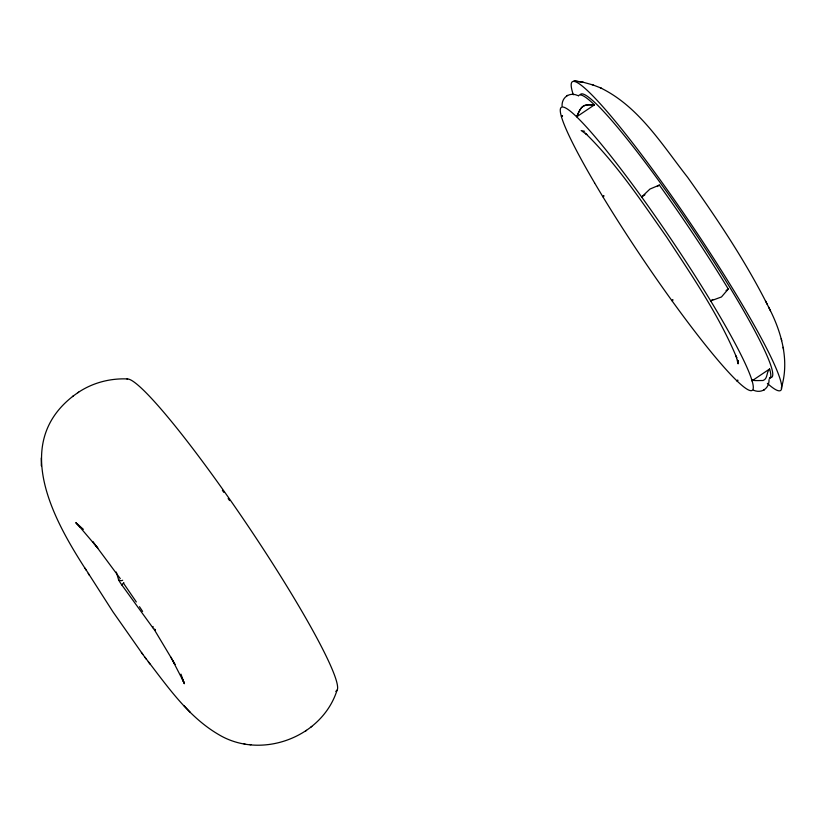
<?xml version="1.0" encoding="UTF-8"?>
<svg xmlns="http://www.w3.org/2000/svg" width="826" height="826" viewBox="0 0 826 826"><rect width="100%" height="100%" fill="white"/><g stroke="black" fill="none" stroke-linecap="round" stroke-linejoin="round"><path stroke-width="1.24" d="M86.338 570.353C53.514 519.73 11.337 443.872 73.277 395.964M737.866 361.798L738.041 360.828L737.855 363.006L737.639 360.219L738.114 363.853L736.121 356.016L736.751 357.844C718.754 314.747 692.064 275.936 666.613 237C641.41 201.1 616.846 164.075 585.376 133.254L586.842 134.524L581.184 130.56L584.529 131.262M781.231 388.241C789.842 360.786 781.427 331.711 768.583 307.055M562.052 106.017C561.701 97.2 569.579 91.82 577.632 95.486M769.027 379.64C769.378 388.457 761.5 393.837 753.436 390.182M337.111 689.989C322.295 737.463 261.15 760.127 218.684 734.572C187.357 716.297 166.707 685.157 144.86 657.176M593.832 105.274C582.495 103.219 580.688 107.483 576.724 116.786C581.421 105.904 582.247 104.303 594.452 104.861A170.724 17.243 56 0 0 578.396 96.012M562.31 115.774L561.453 116.672L562.558 115.929M603.765 195.938L602.835 196.712L603.94 195.969M769.316 378.69A170.724 17.243 56 0 0 769.625 368.985C766.198 372.03 768.004 378.845 763.038 380.507C759.724 380.476 753.591 380.941 751.619 379.991M644.951 194.771L641.626 197.001L649.917 189.082L659.344 185.076A170.724 17.243 56 0 1 728.295 289.028L721.459 296.968L710.567 300.963L712.786 299.477M77.789 392.742C92.275 382.83 110.095 378.132 127.586 378.948M305.744 730.969L306.56 730.36M310.989 727.025L311.805 726.426M72.461 396.563L78.604 392.133M577.343 116.373L594.452 104.861M657.135 186.562L659.344 185.076M672.891 299.921L671.786 300.664L672.829 300.065M726.075 290.525L728.295 289.028M751.897 380.92L769.625 368.985M567.565 95.362L566.564 95.888M763.513 390.306L764.504 389.769M737.773 380.332L736.627 380.796L737.814 380.228M583.321 82.27L574.204 80.907L583.321 82.27L593.264 85.037M243.67 743.648L244.878 743.844M249.689 744.546L250.918 744.732M600.244 87.742C638.808 106.317 662.008 144.705 687.593 177.27C717.939 219.964 747.323 263.7 770.441 310.813M591.881 84.51L601.565 88.248M83.395 529.352L75.734 522.651L80.514 527.246L76.787 523.416L97.809 548.134L92.718 541.701L95.124 544.726M183.95 705.662L190.238 712.301M95.558 545.305L120.255 578.613M84.995 568.133L112.935 611.798L142.795 654.357M148.277 661.76L150.033 664.125M141.38 652.468L146.439 659.303M123.466 583.187L136.321 601.947M155.04 629.753L155.123 630.073A5.359 0.568 57.7 0 1 152.727 627.636L122.052 585.262A3.221 1.012 -37.4 0 1 123.89 582.753M139.491 606.697L142.619 611.447M154.648 630.197L172.737 660.428M88.227 573.389L89.414 575.361M170.858 657.104L183.899 682.338L181.761 677.475L184.301 683.732L180.987 674.15M765.465 300.788L767.199 304.309M116.28 572.046L118.51 579.48A5.359 0.64 54.9 0 0 122.052 585.221M781.272 338.753L781.685 340.673M783.131 347.302L783.575 349.326M41.3 457.986L41.321 465.833M126.987 379.041A187.905 18.977 56 0 1 250.577 529.765A187.905 18.977 56 0 1 335.717 691.3M222.38 490.334A179.314 18.11 56 0 1 223.815 492.368M228.152 498.522A179.314 18.11 56 0 1 229.597 500.587M122.661 580.255A3.221 3.036 -14.8 0 1 118.51 579.48M152.717 627.626A3.221 1.022 -34.4 0 1 153.151 626.593M155.123 630.073A3.221 3.036 -14.8 0 1 154.689 629.04M580.348 94.525A170.724 17.243 56 0 1 693.633 230.764A170.724 17.243 56 0 1 769.502 377.513M573.316 94.753A186.232 18.812 56 0 1 692.446 226.179A186.232 18.812 56 0 1 767.375 383.378M174.905 664.3L172.913 660.769L174.854 664.31M594.575 182.866A170.724 17.243 56 0 0 751.598 390.615A170.724 17.243 56 0 0 623.847 172.902A170.724 17.243 56 0 0 594.575 182.866"/></g></svg>
